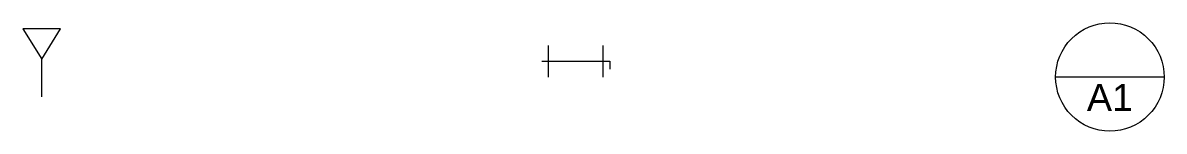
# Model space of a CAD drawing. Header units: millimetres. Extents: x 1246 to 16959, y -13818 to -1371.
# Drawn here: x 1394 to 7805, y -7805 to -7195 of the extents above; entities that cross this region are included whole.
import ezdxf

# ---------------------------------------------------------------- set-up
doc = ezdxf.new("R2010")
doc.units = ezdxf.units.MM
doc.header["$LTSCALE"] = 50
for name, color, linetype, lineweight in [('Dimension', 7, 'Continuous', 5), ('pio-Comm Device', 7, 'Continuous', 5), ('pio-HVAC Damper', 7, 'Continuous', 5)]:
    doc.layers.add(name, color=color, linetype=linetype, lineweight=lineweight)
doc.styles.add('Arial', font='Arial.ttf')

# ---------------------------------------------------------------- blocks, each defined once
blk = doc.blocks.new('obj-12')
at = {"layer": 'pio-Comm Device', "color": 7, "linetype": 'Continuous', "lineweight": 5, "transparency": 33554687}
blk.add_line((0, -110.998), (0, 100.584), dxfattribs=at)
at = {"layer": 'pio-Comm Device', "color": 0, "flags": 1}
for tag in ['Wire_Size', 'Voltage', 'V.A.___Watts', 'Trip', 'Circuit_#', 'Conduit_Size', 'Circuit_Type', 'instanceID', 'UID', 'Remarks', 'Phase___Pole', 'Name', 'IFC_UUID', 'ID']:
    blk.add_attdef(tag, (1394.1709, -7610.998), '', height=0.18, dxfattribs=at)
at = {"color": 255, "linetype": 'Continuous', "lineweight": 5, "transparency": 33554687}
blk.add_wipeout([(0, 100.584), (105.8291, 270.002), (-105.8291, 270.002)], dxfattribs=at).dxf.layer = 'pio-Comm Device'
at = {"layer": 'pio-Comm Device', "color": 7, "linetype": 'Continuous', "lineweight": 5, "transparency": 33554687, "flags": 128}
blk.add_lwpolyline([(0, 100.584), (105.8291, 270.002), (-105.8291, 270.002), (0, 100.584)], dxfattribs=at)
blk = doc.blocks.new('obj-13')
at = {"layer": 'pio-HVAC Damper', "color": 7, "linetype": 'Continuous', "lineweight": 9, "transparency": 33554687}
blk.add_line((190.5, 88.9), (190.5, 44.45), dxfattribs=at)
at = {"layer": 'pio-HVAC Damper', "color": 0, "flags": 1}
for tag in ['instanceID', 'IFC_UUID']:
    blk.add_attdef(tag, (4309.5, -7500), '', height=0.18, dxfattribs=at)
at = {"color": 255, "linetype": 'Continuous', "lineweight": 5, "transparency": 33554687}
blk.add_wipeout([(-152.4, 0), (-152.4, 177.8), (152.4, 177.8), (152.4, 0)], dxfattribs=at).dxf.layer = 'pio-HVAC Damper'
at = {"layer": 'pio-HVAC Damper', "color": 7, "linetype": 'Continuous', "lineweight": 5, "transparency": 33554687}
for p, q in [((-152.4, 0), (-152.4, 177.8)), ((152.4, 177.8), (152.4, 0))]:
    blk.add_line(p, q, dxfattribs=at)
at = {"layer": 'pio-HVAC Damper', "color": 7, "linetype": 'Continuous', "lineweight": 9, "transparency": 33554687}
blk.add_line((-190.5, 88.9), (190.5, 88.9), dxfattribs=at)
blk = doc.blocks.new('Group-5')
at = {"color": 255, "linetype": 'Continuous', "lineweight": 5, "transparency": 33554687}
blk.add_wipeout([(304.8, 0), (303.3, -29.9), (298.9, -59.5), (291.7, -88.5), (281.6, -116.6), (268.8, -143.7), (253.4, -169.3), (235.6, -193.4), (215.5, -215.5), (193.4, -235.6), (169.3, -253.4), (143.7, -268.8), (116.6, -281.6), (88.5, -291.7), (59.5, -298.9), (29.9, -303.3), (0, -304.8), (-29.9, -303.3), (-59.5, -298.9), (-88.5, -291.7), (-116.6, -281.6), (-143.7, -268.8), (-169.3, -253.4), (-193.4, -235.6), (-215.5, -215.5), (-235.6, -193.4), (-253.4, -169.3), (-268.8, -143.7), (-281.6, -116.6), (-291.7, -88.5), (-298.9, -59.5), (-303.3, -29.9), (-304.8, 0), (-303.3, 29.9), (-298.9, 59.5), (-291.7, 88.5), (-281.6, 116.6), (-268.8, 143.7), (-253.4, 169.3), (-235.6, 193.4), (-215.5, 215.5), (-193.4, 235.6), (-169.3, 253.4), (-143.7, 268.8), (-116.6, 281.6), (-88.5, 291.7), (-59.5, 298.9), (-29.9, 303.3), (0, 304.8), (29.9, 303.3), (59.5, 298.9), (88.5, 291.7), (116.6, 281.6), (143.7, 268.8), (169.3, 253.4), (193.4, 235.6), (215.5, 215.5), (235.6, 193.4), (253.4, 169.3), (268.8, 143.7), (281.6, 116.6), (291.7, 88.5), (298.9, 59.5), (303.3, 29.9)], dxfattribs=at).dxf.layer = 'Dimension'
at = {"layer": 'Dimension', "color": 7, "linetype": 'Continuous', "lineweight": 5, "transparency": 33554687}
blk.add_line((-304.8, 0), (304.8, 0), dxfattribs=at)
at = {"layer": 'Dimension', "color": 7, "linetype": 'Continuous', "lineweight": 5, "transparency": 33554687, "flags": 128}
blk.add_lwpolyline([(304.8, 0), (303.3, -29.9), (298.9, -59.5), (291.7, -88.5), (281.6, -116.6), (268.8, -143.7), (253.4, -169.3), (235.6, -193.4), (215.5, -215.5), (193.4, -235.6), (169.3, -253.4), (143.7, -268.8), (116.6, -281.6), (88.5, -291.7), (59.5, -298.9), (29.9, -303.3), (0, -304.8), (-29.9, -303.3), (-59.5, -298.9), (-88.5, -291.7), (-116.6, -281.6), (-143.7, -268.8), (-169.3, -253.4), (-193.4, -235.6), (-215.5, -215.5), (-235.6, -193.4), (-253.4, -169.3), (-268.8, -143.7), (-281.6, -116.6), (-291.7, -88.5), (-298.9, -59.5), (-303.3, -29.9), (-304.8, 0), (-303.3, 29.9), (-298.9, 59.5), (-291.7, 88.5), (-281.6, 116.6), (-268.8, 143.7), (-253.4, 169.3), (-235.6, 193.4), (-215.5, 215.5), (-193.4, 235.6), (-169.3, 253.4), (-143.7, 268.8), (-116.6, 281.6), (-88.5, 291.7), (-59.5, 298.9), (-29.9, 303.3), (0, 304.8), (29.9, 303.3), (59.5, 298.9), (88.5, 291.7), (116.6, 281.6), (143.7, 268.8), (169.3, 253.4), (193.4, 235.6), (215.5, 215.5), (235.6, 193.4), (253.4, 169.3), (268.8, 143.7), (281.6, 116.6), (291.7, 88.5), (298.9, 59.5), (303.3, 29.9)], close=True, dxfattribs=at)
at = {"layer": 'Dimension', "color": 7, "transparency": 33554687, "insert": (0, -39.2), "char_height": 151.31, "attachment_point": 2, "line_spacing_factor": 0.960695, "style": 'Arial'}
blk.add_mtext('A1', dxfattribs=at)
blk = doc.blocks.new('obj-14')
at = {"layer": 'Dimension', "color": 7, "transparency": 33554687}
blk.add_blockref('Group-5', (0, 0), dxfattribs=at)

msp = doc.modelspace()

# ---------------------------------------------------------------- block references
at = {"layer": 'Dimension', "color": 7, "transparency": 33554687}
msp.add_blockref('obj-14', (7500, -7500), dxfattribs=at)
at = {"layer": 'pio-Comm Device', "color": 7, "transparency": 33554687}
msp.add_blockref('obj-12', (1500, -7500), dxfattribs=at)
at = {"layer": 'pio-HVAC Damper', "color": 7, "transparency": 33554687}
msp.add_blockref('obj-13', (4500, -7500), dxfattribs=at)

doc.saveas('drawing.dxf')
